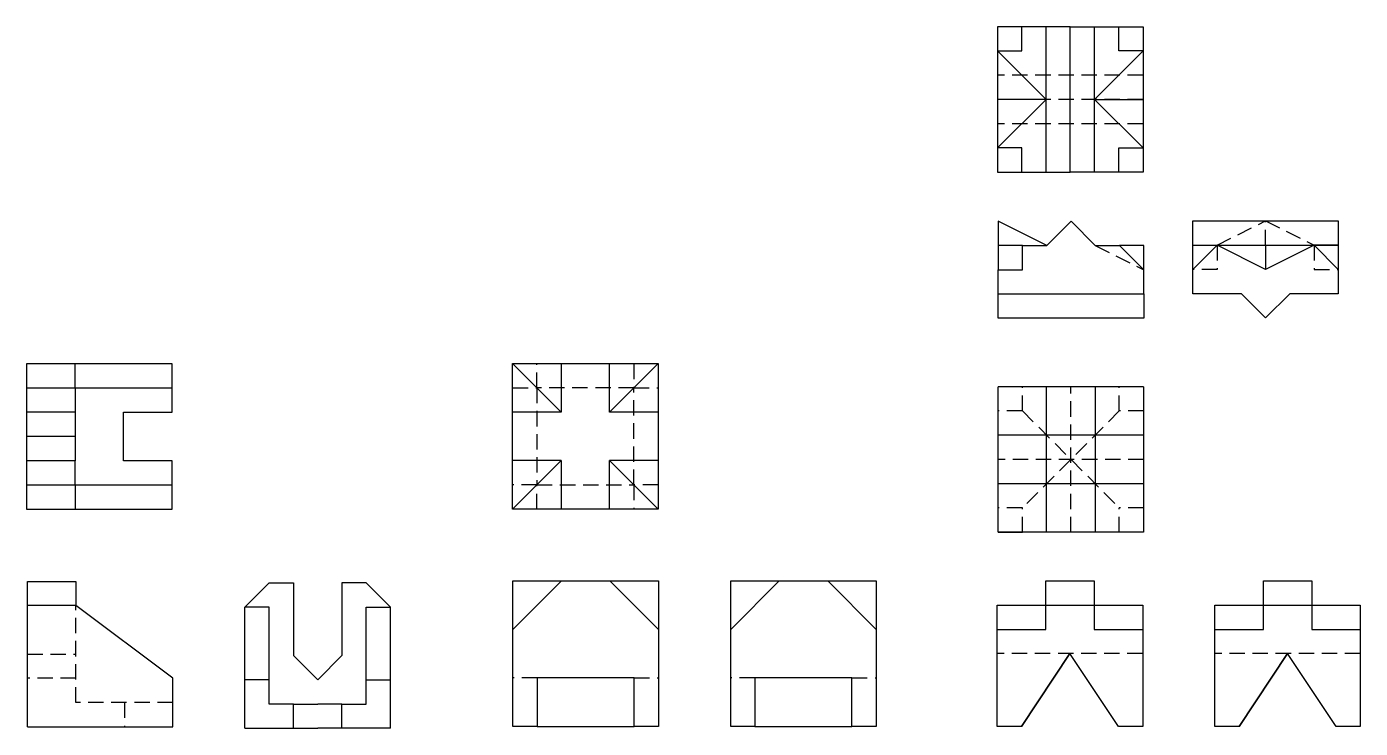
# Model space of a CAD drawing. Header units: millimetres. Extents: x 50 to 600, y 49 to 339.
import ezdxf

# ---------------------------------------------------------------- set-up
doc = ezdxf.new("R2010")
doc.units = ezdxf.units.MM
doc.linetypes.add('HIDDEN', pattern=[9.525, 6.35, -3.175])

msp = doc.modelspace()

# ---------------------------------------------------------------- linework, layer by layer
for p, q in [((480.16, 338.56), (450.16, 338.56)), ((450.16, 338.56), (450.16, 278.56)), ((460.16, 328.56), (460.16, 338.56)), ((470.16, 278.56), (470.16, 338.56)), ((480.16, 338.56), (510.16, 338.56)), ((480.16, 278.56), (480.16, 338.56)), ((490.16, 278.56), (490.16, 338.56)), ((500.16, 328.56), (500.16, 338.56)), ((510.16, 338.56), (510.16, 278.56)), ((450.16, 328.56), (460.16, 328.56)), ((450.16, 328.56), (470.16, 308.56)), ((510.16, 328.56), (490.16, 308.56)), ((510.16, 328.56), (500.16, 328.56)), ((510.16, 328.56), (510.16, 318.56)), ((470.16, 308.56), (450.16, 288.56)), ((470.16, 308.56), (450.16, 308.56)), ((490.16, 308.56), (510.16, 288.56)), ((460.16, 288.56), (450.16, 288.56)), ((460.16, 278.56), (460.16, 288.56)), ((500.16, 278.56), (500.16, 288.56)), ((500.16, 288.56), (510.16, 288.56)), ((450.16, 278.56), (460.16, 278.56)), ((460.16, 278.56), (470.16, 278.56)), ((470.16, 278.56), (480.16, 278.56)), ((490.16, 278.56), (480.16, 278.56)), ((500.16, 278.56), (490.16, 278.56)), ((510.16, 278.56), (500.16, 278.56)), ((470.46, 248.32), (450.46, 258.32)), ((450.46, 258.32), (450.46, 248.32)), ((470.46, 248.32), (480.46, 258.32)), ((480.46, 258.32), (490.46, 248.32)), ((530.71, 248.44), (530.71, 258.44)), ((530.71, 258.44), (590.71, 258.44)), ((590.71, 258.44), (590.71, 248.44)), ((460.46, 248.32), (450.46, 248.32)), ((450.46, 248.32), (450.46, 238.32)), ((460.46, 238.32), (460.46, 248.32)), ((460.46, 248.32), (470.46, 248.32)), ((490.46, 248.32), (500.46, 248.32)), ((510.46, 248.32), (500.46, 248.32)), ((510.46, 238.32), (510.46, 248.32)), ((530.71, 238.44), (530.71, 248.44)), ((530.71, 248.44), (590.71, 248.44)), ((530.71, 238.44), (540.71, 248.44)), ((540.71, 248.44), (560.71, 248.44)), ((560.71, 238.44), (540.71, 248.44)), ((560.71, 248.44), (560.71, 238.44)), ((580.71, 248.44), (560.71, 238.44)), ((590.71, 248.44), (580.71, 248.44)), ((590.71, 238.44), (580.71, 248.44)), ((590.71, 248.44), (590.71, 238.44)), ((450.46, 228.32), (450.46, 238.32)), ((450.46, 238.32), (460.46, 238.32)), ((510.46, 228.32), (510.46, 238.32)), ((530.71, 228.44), (530.71, 238.44)), ((590.71, 238.44), (590.71, 228.44)), ((450.46, 218.32), (450.46, 228.32)), ((450.46, 228.32), (510.46, 228.32)), ((510.46, 228.32), (510.46, 218.32)), ((550.71, 228.44), (530.71, 228.44)), ((560.71, 218.44), (550.71, 228.44)), ((570.71, 228.44), (560.71, 218.44)), ((590.71, 228.44), (570.71, 228.44)), ((510.46, 218.32), (450.46, 218.32)), ((69.67, 199.54), (49.67, 199.54)), ((49.67, 199.54), (49.67, 139.54)), ((109.67, 199.54), (69.67, 199.54)), ((69.67, 189.54), (69.67, 199.54)), ((109.67, 189.54), (109.67, 199.54)), ((250.12, 139.59), (250.12, 199.59)), ((250.12, 199.59), (270.12, 199.59)), ((270.12, 179.59), (250.12, 199.59)), ((270.12, 199.59), (290.12, 199.59)), ((270.12, 199.59), (270.12, 179.59)), ((290.12, 199.59), (310.12, 199.59)), ((290.12, 179.59), (290.12, 199.59)), ((290.12, 179.59), (310.12, 199.59)), ((310.12, 199.59), (310.12, 179.59)), ((69.67, 189.54), (49.67, 189.54)), ((109.67, 189.54), (69.67, 189.54)), ((69.67, 189.54), (69.67, 179.54)), ((109.67, 179.54), (109.67, 189.54)), ((450.38, 170.08), (450.38, 190.08)), ((510.38, 190.08), (450.38, 190.08)), ((470.38, 130.08), (470.38, 190.08)), ((490.38, 190.08), (490.38, 130.08)), ((510.38, 190.08), (510.38, 170.08)), ((69.67, 179.54), (49.67, 179.54)), ((69.67, 179.54), (69.67, 159.54)), ((89.67, 159.54), (89.67, 179.54)), ((89.67, 179.54), (109.67, 179.54)), ((270.12, 179.59), (250.12, 179.59)), ((310.12, 179.59), (290.12, 179.59)), ((310.12, 179.59), (310.12, 159.59)), ((69.67, 169.54), (49.67, 169.54)), ((450.38, 150.08), (450.38, 170.08)), ((510.38, 170.08), (450.38, 170.08)), ((510.38, 170.08), (510.38, 150.08)), ((69.67, 159.54), (49.67, 159.54)), ((69.67, 149.54), (69.67, 159.54)), ((109.67, 159.54), (89.67, 159.54)), ((109.67, 149.54), (109.67, 159.54)), ((270.12, 159.59), (250.12, 159.59)), ((270.12, 159.59), (250.12, 139.59)), ((270.12, 159.59), (270.12, 139.59)), ((290.12, 139.59), (290.12, 159.59)), ((310.12, 159.59), (290.12, 159.59)), ((290.12, 159.59), (310.12, 139.59)), ((310.12, 159.59), (310.12, 139.59)), ((69.67, 149.54), (49.67, 149.54)), ((109.67, 149.54), (69.67, 149.54)), ((69.67, 149.54), (69.67, 139.54)), ((109.67, 139.54), (109.67, 149.54)), ((450.38, 130.08), (450.38, 150.08)), ((510.38, 150.08), (450.38, 150.08)), ((510.38, 150.08), (510.38, 130.08)), ((49.67, 139.54), (109.67, 139.54)), ((270.12, 139.59), (250.12, 139.59)), ((290.12, 139.59), (270.12, 139.59)), ((310.12, 139.59), (290.12, 139.59)), ((510.38, 130.08), (450.38, 130.08)), ((450.38, 130.08), (460.38, 130.08)), ((49.97, 99.81), (49.97, 109.81)), ((49.97, 109.81), (69.97, 109.81)), ((69.97, 109.81), (69.97, 99.81)), ((139.72, 99.19), (149.72, 109.19)), ((149.72, 109.19), (159.72, 109.19)), ((159.72, 109.19), (159.72, 79.19)), ((189.72, 109.19), (179.72, 109.19)), ((179.72, 109.19), (179.72, 79.19)), ((199.72, 99.19), (189.72, 109.19)), ((250.25, 99.96), (250.25, 109.96)), ((250.25, 109.96), (270.25, 109.96)), ((270.25, 109.96), (250.25, 89.96)), ((270.25, 109.96), (290.25, 109.96)), ((290.25, 109.96), (310.25, 109.96)), ((310.25, 89.96), (290.25, 109.96)), ((310.25, 109.96), (310.25, 89.96)), ((340.08, 99.96), (340.08, 109.96)), ((340.08, 109.96), (360.08, 109.96)), ((360.08, 109.96), (340.08, 89.96)), ((360.08, 109.96), (380.08, 109.96)), ((380.08, 109.96), (400.08, 109.96)), ((400.08, 89.96), (380.08, 109.96)), ((400.08, 109.96), (400.08, 89.96)), ((470.02, 99.99), (470.02, 109.99)), ((470.02, 109.99), (490.02, 109.99)), ((490.02, 109.99), (490.02, 99.99)), ((559.79, 99.99), (559.79, 109.99)), ((559.79, 109.99), (579.79, 109.99)), ((579.79, 109.99), (579.79, 99.99)), ((49.97, 49.81), (49.97, 99.81)), ((69.97, 99.81), (49.97, 99.81)), ((109.97, 69.81), (69.97, 99.81)), ((139.72, 49.19), (139.72, 99.19)), ((149.72, 99.19), (139.72, 99.19)), ((149.72, 69.19), (149.72, 99.19)), ((189.72, 69.19), (189.72, 99.19)), ((189.72, 99.19), (199.72, 99.19)), ((199.72, 49.19), (199.72, 99.19)), ((250.25, 59.96), (250.25, 99.96)), ((340.08, 59.96), (340.08, 99.96)), ((450.02, 89.99), (450.02, 99.99)), ((450.02, 99.99), (470.02, 99.99)), ((470.02, 89.99), (470.02, 99.99)), ((470.02, 99.99), (490.02, 99.99)), ((490.02, 99.99), (490.02, 89.99)), ((490.02, 99.99), (510.02, 99.99)), ((510.02, 99.99), (510.02, 89.99)), ((539.79, 89.99), (539.79, 99.99)), ((539.79, 99.99), (559.79, 99.99)), ((559.79, 89.99), (559.79, 99.99)), ((559.79, 99.99), (579.79, 99.99)), ((579.79, 99.99), (579.79, 89.99)), ((579.79, 99.99), (599.79, 99.99)), ((599.79, 99.99), (599.79, 89.99)), ((310.25, 89.96), (310.25, 49.96)), ((400.08, 89.96), (400.08, 49.96)), ((450.02, 49.99), (450.02, 89.99)), ((450.02, 89.99), (470.02, 89.99)), ((490.02, 89.99), (510.02, 89.99)), ((510.02, 89.99), (510.02, 49.99)), ((539.79, 49.99), (539.79, 89.99)), ((539.79, 89.99), (559.79, 89.99)), ((579.79, 89.99), (599.79, 89.99)), ((599.79, 89.99), (599.79, 49.99)), ((49.97, 69.81), (49.97, 79.81)), ((159.72, 79.19), (169.72, 69.19)), ((179.72, 79.19), (169.72, 69.19)), ((480.02, 79.99), (460.02, 49.99)), ((460.02, 49.99), (480.02, 79.99)), ((500.02, 49.99), (480.02, 79.99)), ((569.79, 79.99), (549.79, 49.99)), ((549.79, 49.99), (569.79, 79.99)), ((589.79, 49.99), (569.79, 79.99)), ((109.97, 49.81), (109.97, 69.81)), ((149.72, 69.19), (139.72, 69.19)), ((149.72, 59.19), (149.72, 69.19)), ((189.72, 59.19), (189.72, 69.19)), ((189.72, 69.19), (199.72, 69.19)), ((300.25, 69.96), (260.25, 69.96)), ((260.25, 69.96), (260.25, 49.96)), ((300.25, 49.96), (300.25, 69.96)), ((390.08, 69.96), (350.08, 69.96)), ((350.08, 69.96), (350.08, 49.96)), ((390.08, 49.96), (390.08, 69.96)), ((109.97, 49.81), (109.97, 59.81)), ((159.72, 59.19), (149.72, 59.19)), ((159.72, 49.19), (159.72, 59.19)), ((159.72, 59.19), (169.72, 59.19)), ((179.72, 59.19), (169.72, 59.19)), ((179.72, 49.19), (179.72, 59.19)), ((179.72, 59.19), (189.72, 59.19)), ((250.25, 49.96), (250.25, 59.96)), ((340.08, 49.96), (340.08, 59.96)), ((49.97, 49.81), (109.97, 49.81)), ((260.25, 49.96), (250.25, 49.96)), ((260.25, 49.96), (300.25, 49.96)), ((310.25, 49.96), (300.25, 49.96)), ((350.08, 49.96), (340.08, 49.96)), ((350.08, 49.96), (390.08, 49.96)), ((400.08, 49.96), (390.08, 49.96)), ((460.02, 49.99), (450.02, 49.99)), ((510.02, 49.99), (500.02, 49.99)), ((549.79, 49.99), (539.79, 49.99)), ((599.79, 49.99), (589.79, 49.99)), ((139.72, 49.19), (159.72, 49.19)), ((159.72, 49.19), (169.72, 49.19)), ((179.72, 49.19), (169.72, 49.19)), ((199.72, 49.19), (179.72, 49.19))]:
    msp.add_line(p, q)
at = {"color": 1, "linetype": 'HIDDEN'}
for p, q in [((510.16, 318.56), (450.16, 318.56)), ((510.16, 308.56), (450.16, 308.56)), ((510.16, 298.56), (450.16, 298.56)), ((540.71, 248.44), (560.71, 258.44)), ((560.71, 258.44), (580.71, 248.44)), ((560.71, 248.44), (560.71, 258.44)), ((490.46, 248.32), (510.46, 238.32)), ((540.71, 248.44), (540.71, 238.44)), ((580.71, 248.44), (580.71, 238.44)), ((540.71, 238.44), (530.71, 238.44)), ((580.71, 238.44), (590.71, 238.44)), ((260.12, 189.59), (260.12, 199.59)), ((300.12, 199.59), (300.12, 189.59)), ((250.12, 189.59), (260.12, 189.59)), ((300.12, 189.59), (260.12, 189.59)), ((260.12, 189.59), (260.12, 149.59)), ((300.12, 149.59), (300.12, 189.59)), ((300.12, 189.59), (310.12, 189.59)), ((460.38, 180.08), (460.38, 190.08)), ((480.38, 130.08), (480.38, 190.08)), ((500.38, 180.08), (500.38, 190.08)), ((460.38, 180.08), (450.38, 180.08)), ((460.38, 180.08), (500.38, 140.08)), ((500.38, 180.08), (460.38, 140.08)), ((510.38, 180.08), (500.38, 180.08)), ((510.38, 160.08), (450.38, 160.08)), ((260.12, 149.59), (250.12, 149.59)), ((260.12, 139.59), (260.12, 149.59)), ((260.12, 149.59), (300.12, 149.59)), ((300.12, 149.59), (300.12, 139.59)), ((310.12, 149.59), (300.12, 149.59)), ((460.38, 140.08), (450.38, 140.08)), ((460.38, 130.08), (460.38, 140.08)), ((500.38, 130.08), (500.38, 140.08)), ((510.38, 140.08), (500.38, 140.08)), ((69.97, 59.81), (69.97, 99.81)), ((49.97, 79.81), (69.97, 79.81)), ((510.02, 79.99), (450.02, 79.99)), ((599.79, 79.99), (539.79, 79.99)), ((69.97, 69.81), (49.97, 69.81)), ((260.25, 69.96), (250.25, 69.96)), ((300.25, 69.96), (310.25, 69.96)), ((350.08, 69.96), (340.08, 69.96)), ((390.08, 69.96), (400.08, 69.96)), ((109.97, 59.81), (69.97, 59.81)), ((89.97, 59.81), (89.97, 49.81))]:
    msp.add_line(p, q, dxfattribs=at)
at = {"color": 0}
for p, q in [((490.16, 308.56), (510.16, 308.56)), ((500.46, 248.32), (510.46, 238.32))]:
    msp.add_line(p, q, dxfattribs=at)

doc.saveas('drawing.dxf')
